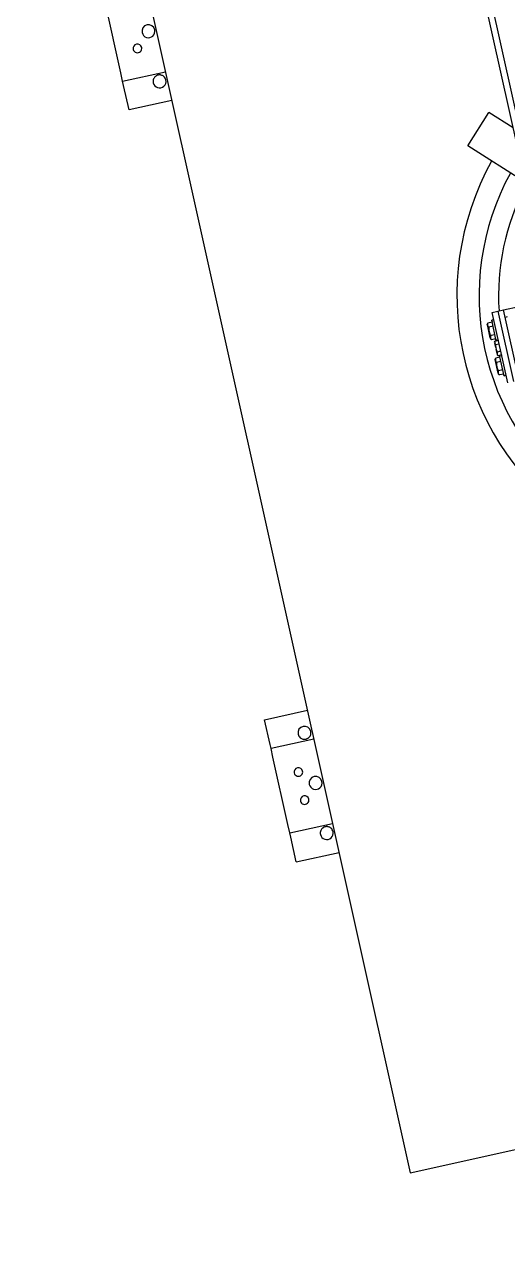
# Model space of a CAD drawing. Header units: millimetres. Extents: x -1534340 to 1713810, y -1348191 to 1114081.
# Drawn here: x 1299871 to 1300541, y -648149 to -646432 of the extents above; entities that cross this region are included whole.
import ezdxf

# ---------------------------------------------------------------- set-up
doc = ezdxf.new("R2010")
doc.units = ezdxf.units.MM
doc.header["$LTSCALE"] = 100
for name, color, linetype in [('ccu12-Manh', 8, 'Continuous'), ('KT-Kich thuoc', 9, 'Continuous'), ('SPE-MEP-Electric', 46, 'Continuous'), ('Xref_ST_MBDV Cot vach 30.7.2022$0$Xref_ST_MBDV Cot vach 30.7.2022|Xref_ST_MBDV Cot vach 30.7.2022|Xref_ST_MBDV Cot vach 30.7.2022|Xref_ST_MBDV Cot vach 30.7.2022|A-WALL-PATT', 251, 'Continuous')]:
    doc.layers.add(name, color=color, linetype=linetype)

# ---------------------------------------------------------------- blocks, each defined once
blk = doc.blocks.new('Xref_ST_MBDV Cot vach 30.7.2022$0$Tuong Vay01-flat-1')
at = {"layer": 'Xref_ST_MBDV Cot vach 30.7.2022$0$Xref_ST_MBDV Cot vach 30.7.2022|Xref_ST_MBDV Cot vach 30.7.2022|Xref_ST_MBDV Cot vach 30.7.2022|Xref_ST_MBDV Cot vach 30.7.2022|A-WALL-PATT'}
h = blk.add_hatch(dxfattribs=at)
h.set_pattern_fill('ACET-2D-VATLIEU04', color=256, scale=50, pattern_type=2)
h.set_pattern_definition([(50, (-11139561.84, -1407213.45), (-225.902474, 189.5546825), [37.5, -412.5]), (355, (-11139561.84, -1407213.45), (32.127212, 367.215716), [30, -330]), (100.4514, (-11139531.95, -1407216.06), (-341.231527, -62.944187), [31.870095, -350.571056]), (46.1842, (-11139561.84, -1407113.45), (-319.180497, 306.252097), [56.25, -618.75]), (96.6356, (-11139517.37, -1407120.34), (-516.995922, -60.144022), [47.805144, -525.8565]), (351.1842, (-11139561.84, -1407113.45), (84.740774, 546.39543), [45, -495]), (21, (-11139511.84, -1407138.45), (-105.680822, 275.3079534), [37.5, -412.5]), (326, (-11139511.84, -1407138.45), (206.128805, 305.59852), [30, -330]), (71.4514, (-11139486.97, -1407155.22), (-328.963765, 110.380101), [31.870095, -350.571056]), (37.5, (-11139561.84, -1407213.45), (-78.1345294, 101.8269012), [0, -326, 0, -335, 0, -331.25]), (7.5, (-11139561.84, -1407213.45), (-23.2793464, 176.824191), [0, -191, 0, -318.5, 0, -126.25]), (327.5, (-11139673.34, -1407213.45), (71.9444175, 112.9301145), [0, -125, 0, -390, 0, -517.5000003]), (317.5, (-11139723.34, -1407213.45), (158.0205496, 172.449169), [0, -162.5, 0, -259, 0, -367.5]), (45, (-11139561.84, -1407213.45), (-150.260191, 150.260191), []), (45, (-11139561.84, -1407152.2), (-150.260191, 150.260191), [])])
h.paths.add_polyline_path([(-82665.4, -118500), (-81837.4, -121132), (-80902.7, -123728.1), (-79862.9, -126283.8), (-78719.6, -128795), (-77474.9, -131257.5), (-76130.7, -133667.2), (-74689.4, -136019.9), (-73153.2, -138312), (-71524.9, -140539.4), (-69807, -142698.6), (-68002.4, -144785.9), (-66114.2, -146797.8), (-64145.5, -148731), (-62099.6, -150582.3), (-59979.8, -152348.6), (-57789.7, -154026.9), (-55533, -155614.5), (-53213.4, -157108.6), (-50834.8, -158507), (-48401.1, -159807.1), (-45916.4, -161006.8), (-43384.8, -162104.1), (-40810.5, -163097.3), (-38197.9, -163984.6), (-35551.2, -164764.6), (-32875, -165436), (-30173.5, -165997.6), (-27451.4, -166448.5), (-24701.9, -166789.3), (-4396.7, -168938.3), (36420, -167648.2), (41836.5, -160718.6), (12445.4, -24367.7), (8472.9, -9249), (-4718.7, -5521.4), (-10557.5, -9946.8), (-34021.2, -27848.2), (-39776.7, -32008.6), (-41248.9, -35293.8), (-45787.3, -38574.4), (-49368.5, -38942), (-57644.2, -44924.1), (-59844.7, -46601.5), (-61968.9, -48362.3), (-64019.6, -50208.4), (-65993.2, -52136.5), (-67886.6, -54143.6), (-69696.5, -56226.3), (-71419.9, -58381.1), (-73053.9, -60604.3), (-74595.9, -62892.4), (-76043.3, -65241.5), (-77393.6, -67647.7), (-78644.6, -70107), (-79794.3, -72615.3), (-80840.7, -75168.4), (-81782, -77762), (-82616.7, -80391.9), (-83343.5, -83053.7), (-83961, -85742.9), (-84468.4, -88455), (-84864.6, -91185.6), (-85149.1, -93930.1), (-85321.4, -96683.6), (-85381.3, -99529.5), (-85328.5, -102200.8), (-85163.2, -104955.4), (-84885.7, -107700.6), (-84496.4, -110432.2), (-83996, -113145.6), (-83385.4, -115836.4)], flags=16)
h.paths.add_polyline_path([(-83625.5, -118780.6), (-82785.2, -121451.6), (-81836.7, -124086), (-80781.5, -126679.6), (-79621.3, -129228), (-78358.2, -131726.9), (-76994.1, -134172.1), (-75531.4, -136559.7), (-73972.6, -138885.7), (-72320.1, -141146.1), (-70576.8, -143337.2), (-68745.6, -145455.3), (-66829.4, -147497), (-64831.6, -149458.8), (-62755.4, -151337.5), (-60604.2, -153129.9), (-58381.8, -154833), (-56091.7, -156444.1), (-53737.8, -157960.4), (-51324, -159379.4), (-48854.3, -160698.7), (-46332.8, -161916.2), (-43763.8, -163029.8), (-41151.4, -164037.6), (-38500.1, -164938.1), (-35814.3, -165729.6), (-33098.5, -166410.9), (-30357.1, -166980.8), (-27594.7, -167438.4), (-24816, -167782.8), (-4433.7, -169939.9), (36919.6, -168632.9), (42912.7, -160965.6), (13418.2, -24135.1), (9294.8, -8442.1), (-4925.9, -4423.7), (-11162.8, -9150.8), (-34617.5, -27045.4), (-40579.6, -31355.1), (-42051.8, -34640.3), (-46156, -37607), (-49737.2, -37974.6), (-58240.3, -44121.1), (-60467.1, -45818.5), (-62622.8, -47605.4), (-64703.8, -49478.8), (-66706.7, -51435.5), (-68628, -53472.3), (-70464.7, -55585.7), (-72213.6, -57772.4), (-73871.8, -60028.5), (-75436.6, -62350.5), (-76905.4, -64734.3), (-78275.7, -67176.1), (-79545.2, -69671.8), (-80711.9, -72217.2), (-81773.7, -74808), (-82729, -77440), (-83576, -80108.8), (-84313.5, -82810), (-84940.2, -85539), (-85455.1, -88291.2), (-85857.2, -91062.2), (-86145.9, -93847.3), (-86320.8, -96641.8), (-86381.5, -99528.9), (-86327.9, -102240.7), (-86160.2, -105035.7), (-85878.6, -107821.5), (-85483.5, -110593.5), (-84975.8, -113347.1), (-84356.1, -116077.6)])
blk = doc.blocks.new('A$C3D120D72')
for p, q in [((0, 2290), (-412.1, 2290)), ((0, 0), (0, 2290)), ((-462.4, 343.6), (-462.4, 2222)), ((-454.4, 2222), (-454.4, 343.6)), ((60.8, 1834.2), (0, 1834.2)), ((60.8, 1834.2), (60.8, 1798.8)), ((60.8, 1792.8), (0, 1792.8)), ((60.8, 1798.8), (60.8, 1792.8)), ((60.8, 1792.8), (60.8, 1780.8)), ((60.8, 1780.8), (60.8, 1684.8)), ((60.8, 1684.8), (60.8, 1672.8)), ((0, 1672.8), (60.8, 1672.8)), ((60.8, 1672.8), (60.8, 1666.8)), ((60.8, 1666.8), (60.8, 1631.8)), ((60.8, 1631.8), (0, 1631.8)), ((-386.4, 1247.8), (-386.4, 1147.8)), ((-378.4, 1147.8), (-378.4, 1247.8)), ((-370.4, 1247.8), (-370.4, 1147.8)), ((-367.4, 1237.3), (-370.4, 1237.3)), ((-367.4, 1237.3), (-370.4, 1237.3)), ((-367.4, 1235.8), (-367.4, 1237.3)), ((-367.4, 1237.3), (-367.4, 1208.3)), ((-367.4, 1235.8), (-367.4, 1237.3)), ((-367.4, 1237.3), (-367.4, 1235.8)), ((-367.4, 1234.8), (-361.3, 1234.8)), ((-367.4, 1234.8), (-367.4, 1233)), ((-367.4, 1228.8), (-361.3, 1228.8)), ((-360.2, 1233.1), (-360.1, 1233)), ((-360.1, 1233), (-360.1, 1232.7)), ((-360.1, 1232.7), (-360.1, 1233)), ((-360.1, 1233), (-360.1, 1232.7)), ((-360.1, 1232.7), (-360.1, 1233)), ((-360.1, 1231.7), (-360.1, 1212.6)), ((-360.1, 1212.6), (-360.1, 1231.7)), ((-360.1, 1231.7), (-360.1, 1212.6)), ((-360.1, 1212.6), (-360.1, 1231.7)), ((-370.4, 1208.3), (-367.4, 1208.3)), ((-370.4, 1208.3), (-367.4, 1208.3)), ((-370.4, 1208.2), (-365.3, 1208.2)), ((-370.4, 1203), (-365.3, 1203)), ((-367.4, 1216.8), (-361.3, 1216.8)), ((-367.4, 1212.5), (-367.4, 1210.8)), ((-367.4, 1210.8), (-361.3, 1210.8)), ((-367.4, 1208.3), (-367.4, 1209.8)), ((-367.4, 1208.3), (-367.4, 1209.8)), ((-367.4, 1209.8), (-367.4, 1208.3)), ((-364.6, 1204.9), (-364.6, 1206.2)), ((-364.6, 1204.9), (-364.6, 1199.1)), ((-364.6, 1199.1), (-364.6, 1204.9)), ((-360.1, 1212.6), (-360.4, 1212.1)), ((-370.4, 1187.4), (-365.3, 1187.4)), ((-367.4, 1187.3), (-370.4, 1187.3)), ((-367.4, 1187.3), (-370.4, 1187.3)), ((-369.6, 1192.6), (-365.3, 1192.6)), ((-367.4, 1185.8), (-367.4, 1187.3)), ((-367.4, 1187.3), (-367.4, 1158.3)), ((-367.4, 1185.8), (-367.4, 1187.3)), ((-367.4, 1187.3), (-367.4, 1185.8)), ((-367.4, 1184.8), (-361.3, 1184.8)), ((-367.4, 1184.8), (-367.4, 1183)), ((-364.6, 1196.5), (-364.6, 1199.1)), ((-364.6, 1196.5), (-364.6, 1190.7)), ((-364.6, 1190.7), (-364.6, 1196.5)), ((-364.6, 1189.3), (-364.6, 1190.7)), ((-364.6, 1188.9), (-364.6, 1188.7)), ((-364.6, 1188.7), (-364.6, 1188.9)), ((-367.4, 1178.8), (-361.3, 1178.8)), ((-360.2, 1183.1), (-360.1, 1183)), ((-360.1, 1183), (-360.1, 1182.7)), ((-360.1, 1182.7), (-360.1, 1183)), ((-360.1, 1183), (-360.1, 1182.7)), ((-360.1, 1182.7), (-360.1, 1183)), ((-360.1, 1181.7), (-360.1, 1165)), ((-360.1, 1165), (-360.1, 1181.7)), ((-360.1, 1181.7), (-360.1, 1165)), ((-360.1, 1165), (-360.1, 1181.7)), ((-389.4, 1158.3), (-386.4, 1158.3)), ((-389.4, 1158.3), (-386.4, 1158.3)), ((-370.4, 1158.3), (-367.4, 1158.3)), ((-370.4, 1158.3), (-367.4, 1158.3)), ((-367.4, 1166.8), (-361.3, 1166.8)), ((-367.4, 1162.5), (-367.4, 1160.8)), ((-367.4, 1160.8), (-361.3, 1160.8)), ((-367.4, 1158.3), (-367.4, 1159.8)), ((-367.4, 1158.3), (-367.4, 1159.8)), ((-367.4, 1159.8), (-367.4, 1158.3)), ((-360.1, 1162.6), (-360.4, 1162.1)), ((-360.1, 1163.9), (-360.1, 1162.6)), ((-360.1, 1162.6), (-360.1, 1163.9)), ((-360.1, 1163.9), (-360.1, 1162.6)), ((-360.1, 1162.6), (-360.1, 1163.9)), ((-386.4, 1147.8), (-446.4, 1147.8)), ((-378.4, 1147.8), (-386.4, 1147.8)), ((-370.4, 1147.8), (-378.4, 1147.8)), ((-454.4, 981.6), (-387.3, 914.5)), ((-387.3, 914.5), (-426.2, 875.6)), ((-454.4, 903.8), (-426.2, 875.6)), ((0, 763.8), (60.8, 763.8)), ((60.8, 763.8), (60.8, 728.8)), ((60.8, 722.8), (0, 722.8)), ((60.8, 728.8), (60.8, 722.8)), ((60.8, 722.8), (60.8, 710.8)), ((60.8, 710.8), (60.8, 614.8))]:
    blk.add_line(p, q)
at = {"flags": 128}
for points in [[(-361.3, 1234.8), (-361, 1234.4), (-360.7, 1234), (-360.4, 1233.5), (-360.2, 1233.1), (-360.1, 1233)], [(-365.3, 1208.2), (-365, 1207.7), (-364.8, 1207.3), (-364.6, 1206.9)], [(-360.1, 1212.6), (-360.4, 1212.1), (-360.7, 1211.7), (-361, 1211.3), (-361.3, 1210.8), (-361.3, 1210.8)], [(-364.6, 1188.7), (-364.8, 1188.2), (-365.1, 1187.8), (-365.3, 1187.4)], [(-361.3, 1184.8), (-361, 1184.4), (-360.7, 1184), (-360.4, 1183.5), (-360.2, 1183.1), (-360.1, 1183)], [(-360.1, 1162.6), (-360.4, 1162.1), (-360.7, 1161.7), (-361, 1161.3), (-361.3, 1160.8), (-361.3, 1160.8)]]:
    blk.add_lwpolyline(points, dxfattribs=at)
for centre, radius, start, end in [((10.8, 1804.2), 9, 359.9996, 179.9996), ((10.8, 1804.2), 9, 179.9996, 216.8808), ((10.8, 1804.2), 9, 323.1184, 359.9996), ((30.8, 1752.8), 6, 359.9996, 179.9996), ((30.8, 1752.8), 6, 179.9996, 359.9996), ((10.8, 1732.8), 9, 359.9996, 179.9996), ((10.8, 1732.8), 9, 179.9996, 359.9996), ((30.8, 1712.8), 6, 359.9996, 179.9996), ((30.8, 1712.8), 6, 179.9996, 359.9996), ((10.8, 1661.4), 9, 143.1184, 179.9996), ((10.8, 1661.4), 9, 359.9996, 36.8808), ((10.8, 1661.4), 9, 179.9996, 359.9996), ((-704.2, 1197.8), 385.8, 318.5305, 40.4861), ((-704.2, 1197.8), 355, 318.8479, 40.082), ((-704.2, 1197.8), 328, 319.9365, 351.208), ((10.8, 734.2), 9, 359.9996, 179.9996), ((10.8, 734.2), 9, 179.9996, 216.8808), ((10.8, 734.2), 9, 323.1184, 359.9996), ((30.8, 682.8), 6, 359.9996, 179.9996), ((10.8, 662.8), 9, 359.9996, 179.9996), ((30.8, 682.8), 6, 179.9996, 359.9996), ((10.8, 662.8), 9, 179.9996, 359.9996)]:
    blk.add_arc(centre, radius, start, end)
for points in [[(3.6, 1798.8), (4, 1798.2), (5, 1797.2), (6.4, 1796.3), (7.7, 1795.7), (8.5, 1795.5), (9.2, 1795.3), (9.9, 1795.2), (10.8, 1795.2), (11.7, 1795.2), (12.4, 1795.3), (13, 1795.5), (13.9, 1795.7), (15.1, 1796.3), (16.6, 1797.2), (17.5, 1798.2), (18, 1798.8)], [(18, 1666.8), (17.5, 1667.4), (16.6, 1668.4), (15.1, 1669.3), (13.9, 1669.9), (13, 1670.1), (12.4, 1670.2), (11.7, 1670.4), (10.8, 1670.4), (9.9, 1670.4), (9.2, 1670.2), (8.5, 1670.1), (7.7, 1669.9), (6.4, 1669.3), (5, 1668.4), (4, 1667.4), (3.6, 1666.8)], [(3.6, 728.8), (4, 728.2), (5, 727.2), (6.4, 726.3), (7.7, 725.7), (8.5, 725.5), (9.2, 725.3), (9.9, 725.2), (10.8, 725.2), (11.6, 725.2), (12.3, 725.3), (13, 725.5), (13.9, 725.7), (15.1, 726.3), (16.6, 727.2), (17.5, 728.2), (18, 728.8)]]:
    blk.add_open_spline(points, degree=3, knots=[-1, -1, -1, -1, -0.875, -0.75, -0.6875, -0.625, -0.59375, -0.5625, -0.5, -0.4375, -0.40625, -0.375, -0.3125, -0.25, -0.125, 0, 0, 0, 0])
for points in [[(-361.3, 1228.8), (-360.8, 1229.4), (-360.2, 1230.8), (-360.2, 1232.8), (-360.8, 1234.1), (-361.3, 1234.8)], [(-361.3, 1216.8), (-360.8, 1218.1), (-360.2, 1220.7), (-360.2, 1224.8), (-360.8, 1227.5), (-361.3, 1228.8)], [(-364.6, 1206.2), (-364.7, 1206.6), (-364.8, 1207.2), (-365.1, 1207.9), (-365.3, 1208.2)], [(-365.3, 1203), (-365.1, 1203.3), (-364.8, 1203.9), (-364.7, 1204.6), (-364.6, 1204.9)], [(-364.6, 1199.1), (-364.7, 1199.8), (-364.8, 1201.1), (-365.1, 1202.4), (-365.3, 1203)], [(-361.3, 1210.8), (-360.8, 1211.4), (-360.2, 1212.8), (-360.2, 1214.8), (-360.8, 1216.1), (-361.3, 1216.8)], [(-365.3, 1192.6), (-365.1, 1193.2), (-364.8, 1194.5), (-364.7, 1195.8), (-364.6, 1196.5)], [(-364.6, 1190.7), (-364.7, 1191), (-364.8, 1191.6), (-365.1, 1192.3), (-365.3, 1192.6)], [(-365.3, 1187.4), (-365.1, 1187.7), (-364.8, 1188.4), (-364.7, 1189), (-364.6, 1189.3)], [(-361.3, 1178.8), (-360.8, 1179.4), (-360.2, 1180.8), (-360.2, 1182.8), (-360.8, 1184.1), (-361.3, 1184.8)], [(-361.3, 1166.8), (-360.8, 1168.1), (-360.2, 1170.7), (-360.2, 1174.8), (-360.8, 1177.5), (-361.3, 1178.8)], [(-361.3, 1160.8), (-360.8, 1161.4), (-360.2, 1162.8), (-360.2, 1164.8), (-360.8, 1166.1), (-361.3, 1166.8)]]:
    blk.add_open_spline(points, degree=3)
blk = doc.blocks.new('A$C0A963C12')
at = {"layer": 'SPE-MEP-Electric', "lineweight": 25, "rotation": 192.5267964189844}
blk.add_blockref('A$C3D120D72', (-9519.9, 48431.7), dxfattribs=at)
blk = doc.blocks.new('3123')
blk.add_blockref('Xref_ST_MBDV Cot vach 30.7.2022$0$Tuong Vay01-flat-1', (1285508.2, -552119.2))
at = {"layer": 'KT-Kich thuoc'}
blk.add_blockref('A$C0A963C12', (1309429.5, -694223.3), dxfattribs=at)

msp = doc.modelspace()

# ---------------------------------------------------------------- block references
at = {"layer": 'ccu12-Manh'}
msp.add_blockref('3123', (0, 0), dxfattribs=at)

doc.saveas('drawing.dxf')
